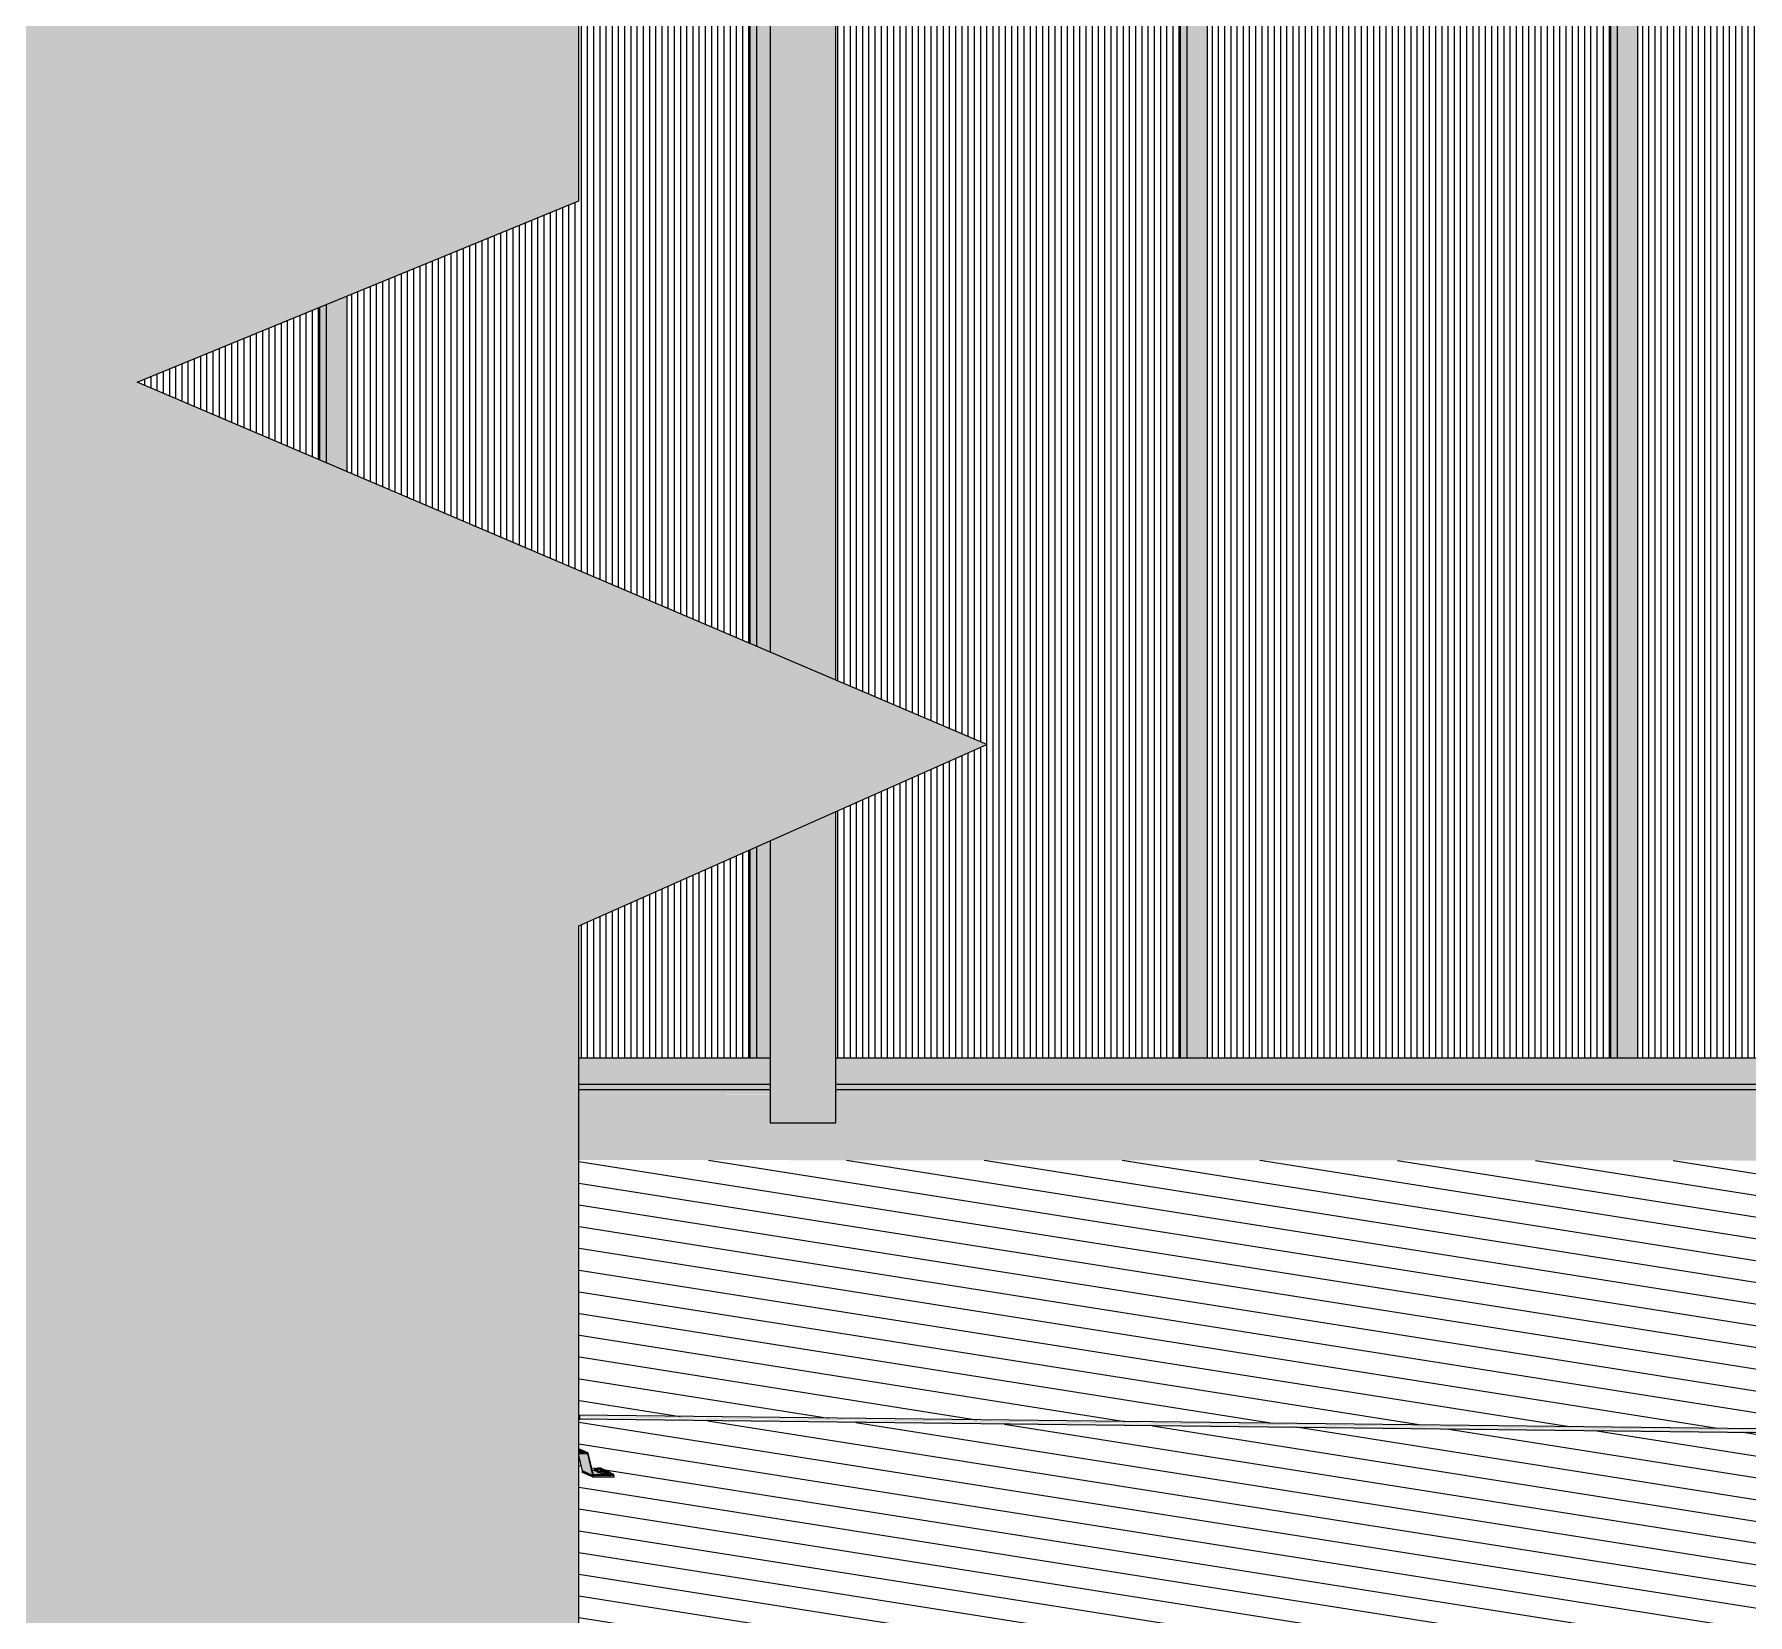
# Model space of a CAD drawing. Header units: millimetres. Extents: x -2361666 to -2009843, y -375 to 29863.
# Drawn here: x -2351572 to -2347657, y 10458 to 14069 of the extents above; entities that cross this region are included whole.
import ezdxf

# ---------------------------------------------------------------- set-up
doc = ezdxf.new("R2010")
doc.units = ezdxf.units.MM
for name, color, linetype, lineweight in [('A-DETL', 90, 'Continuous', 50), ('A-DETL-GENF', 92, 'Continuous', 5), ('A-GENM', 13, 'Continuous', 5), ('A-GLAZ-CURT', 52, 'Continuous', 5), ('A-GLAZ-CWMG', 51, 'Continuous', 5), ('A-ROOF-PATT', 132, 'Continuous', 5), ('P-SANR-FIXT', 6, 'Continuous', 5), ('Q-SPCQ', 91, 'Continuous', 5), ('S-BEAM', 12, 'Continuous', 5)]:
    doc.layers.add(name, color=color, linetype=linetype, lineweight=lineweight)

# ---------------------------------------------------------------- blocks, each defined once
blk = doc.blocks.new('Downpipe - L Spreader - Default-V10-SOUTH EAST - PART B')
at = {"layer": 'P-SANR-FIXT'}
h = blk.add_hatch(color=256, dxfattribs=at)
h.paths.add_polyline_path([(-2349890.1, 11582.4), (-2349886.3, 11582.4), (-2349886.3, 12228.4), (-2349890.1, 12226.7), (-2349890.1, 11646.4)])
h.paths.add_polyline_path([(-2349886.3, 12656), (-2349886.3, 14838.6), (-2349890.1, 14854.9), (-2349888.8, 12657.1)])
h = blk.add_hatch(color=256, dxfattribs=at)
h.paths.add_polyline_path([(-2349848.4, 11582.4), (-2349740.4, 11582.4), (-2349741.7, 12292.6), (-2349886.3, 12228.4), (-2349886.3, 11582.4), (-2349864.7, 11582.4)])
h.paths.add_polyline_path([(-2349740.4, 12593.8), (-2349741.7, 14793.5), (-2349773.6, 14777.8), (-2349791.1, 14775.7), (-2349810.4, 14777.8), (-2349829.9, 14784.1), (-2349848.4, 14794.1), (-2349866.9, 14809.7), (-2349877.6, 14822.3), (-2349886.3, 14838.6), (-2349886.3, 12656), (-2349740.8, 12593.9)])
for p, q in [((-2349890.2, 14858.8), (-2349890.2, 12657.7)), ((-2349740.2, 12593.7), (-2349740.2, 14794.3)), ((-2349740.2, 11582.4), (-2349740.2, 12293.3)), ((-2349890.2, 12226.6), (-2349890.2, 11582.4)), ((-2349890.2, 11582.4), (-2349886.3, 11582.4)), ((-2349886.3, 11582.4), (-2349740.2, 11582.4))]:
    blk.add_line(p, q, dxfattribs=at)
blk = doc.blocks.new('MulticellPanel_Polycarbonate_Danpal_1040w - Opal-2881228-SOUTH EAST - PART B')
at = {"layer": 'A-GENM'}
h = blk.add_hatch(dxfattribs=at)
h.set_pattern_fill('FP_14', color=256, style=0, pattern_type=2)
h.set_pattern_definition([(90, (-2347457.014, 13427.169), (-14.182, 9e-16), [])])
h.paths.add_polyline_path([(-2347908.3, 11730.5), (-2346986.9, 11730.5), (-2346986.9, 15170.5), (-2347908.3, 15170.5), (-2347908.3, 11881.1)])
blk.add_line((-2347908.3, 15170.5), (-2346986.9, 15170.5), dxfattribs=at)
blk = doc.blocks.new('MulticellPanel_Polycarbonate_Danpal_1040w - Opal-V53-SOUTH EAST - PART B')
at = {"layer": 'A-GENM'}
h = blk.add_hatch(dxfattribs=at)
h.set_pattern_fill('FP_15', color=256, style=0, pattern_type=2)
h.set_pattern_definition([(90, (-2348440.322, 13427.169), (-14.182, 9e-16), [])])
h.paths.add_polyline_path([(-2348109, 11730.5), (-2347970.2, 11730.5), (-2347970.2, 15170.5), (-2348891.6, 15170.5), (-2348891.6, 11730.5), (-2348577.7, 11730.5)])
blk.add_line((-2348891.6, 15170.5), (-2347971.6, 15170.5), dxfattribs=at)
blk = doc.blocks.new('MulticellPanel_Polycarbonate_Danpal_1040w - Opal-V54-SOUTH EAST - PART B')
at = {"layer": 'A-GENM'}
h = blk.add_hatch(dxfattribs=at)
h.set_pattern_fill('FP_16', color=256, style=0, pattern_type=2)
h.set_pattern_definition([(90, (-2349423.63, 13427.169), (-14.182, 9e-16), [])])
h.paths.add_polyline_path([(-2349740.4, 11730.5), (-2348953.5, 11730.5), (-2348953.5, 15170.5), (-2349114.3, 15170.5), (-2349115.5, 15151), (-2349121.8, 15137.9), (-2349132.7, 15127.9), (-2349740.4, 14791.7), (-2349740.4, 12593.8), (-2349395.1, 12446.5), (-2349740.4, 12293.2), (-2349740.4, 12075.2)])
h.paths.add_polyline_path([(-2349874.9, 14890.1), (-2349864.7, 14896.9), (-2349366.4, 15170.5), (-2349874.9, 15170.5), (-2349874.9, 14891.3)])
for p, q in [((-2349874.9, 15170.5), (-2349366.4, 15170.5)), ((-2349114.3, 15170.5), (-2348955, 15170.5))]:
    blk.add_line(p, q, dxfattribs=at)
blk = doc.blocks.new('MulticellPanel_Polycarbonate_Danpal_1040w - Opal-V55-SOUTH EAST - PART B')
at = {"layer": 'A-GENM'}
h = blk.add_hatch(dxfattribs=at)
h.set_pattern_fill('FP_17', color=256, style=0, pattern_type=2)
h.set_pattern_definition([(90, (-2350406.938, 13427.169), (-14.182, 9e-16), [])])
h.paths.add_polyline_path([(-2349936.8, 11730.5), (-2349936.8, 12206), (-2350327.7, 12032.4), (-2350327.7, 11730.5), (-2349984.1, 11730.5)])
h.paths.add_polyline_path([(-2349936.8, 12677.6), (-2349936.8, 15170.5), (-2350327.7, 15170.5), (-2350327.7, 13688.9), (-2350858.2, 13471.2), (-2350858.2, 13070.5), (-2349984.1, 12697.7)])
blk.add_line((-2350327.7, 15170.5), (-2349938.3, 15170.5), dxfattribs=at)
blk = doc.blocks.new('MulticellPanel_Polycarbonate_Danpal_1040w - Blue-V56-SOUTH EAST - PART B')
at = {"layer": 'A-GENM'}
h = blk.add_hatch(dxfattribs=at)
h.set_pattern_fill('FP_18', color=256, style=0, pattern_type=2)
h.set_pattern_definition([(90, (-2351390.245, 13427.169), (-14.182, 9e-16), [])])
h.paths.add_polyline_path([(-2350920.2, 13096.9), (-2350921.7, 13445.2), (-2351337, 13274.7), (-2350921.7, 13097.6)])
blk = doc.blocks.new('Rectangular Mullion - Frame_Framed Facade_Danpal_DPANMF BT1-2878823-SOUTH EAST - PART B')
at = {"layer": 'A-GLAZ-CWMG'}
blk.add_hatch(color=256, dxfattribs=at).paths.add_polyline_path([(-2342040.4, 11670.5), (-2342030.3, 11670.5), (-2342030.3, 11730.5), (-2343013.6, 11730.5), (-2343013.6, 11670.5), (-2342057.2, 11670.5)])
for p, q in [((-2343013.6, 11730.5), (-2342030.3, 11730.5)), ((-2343013.6, 11670.5), (-2342030.3, 11670.5))]:
    blk.add_line(p, q, dxfattribs=at)
blk = doc.blocks.new('Rectangular Mullion - Frame_Framed Facade_Danpal_DPANMF BT1-V59-SOUTH EAST - PART B')
at = {"layer": 'A-GLAZ-CWMG'}
h = blk.add_hatch(color=256, dxfattribs=at)
h.paths.add_polyline_path([(-2349896.7, 11670.5), (-2349890.1, 11670.5), (-2349890.1, 11730.5), (-2349896.7, 11730.5), (-2349896.7, 11683.8)])
h.paths.add_polyline_path([(-2349046.5, 11670.5), (-2348913.4, 11670.5), (-2348913.4, 11730.5), (-2349740.4, 11730.5), (-2349740.4, 11670.5), (-2349515.3, 11670.5)])
for p, q in [((-2349896.7, 11730.5), (-2349889.9, 11730.5)), ((-2349740.4, 11730.5), (-2348913.4, 11730.5)), ((-2349896.7, 11670.5), (-2349890, 11670.5)), ((-2349740.4, 11670.5), (-2348913.4, 11670.5))]:
    blk.add_line(p, q, dxfattribs=at)
blk = doc.blocks.new('Rectangular Mullion - Frame_Framed Facade_Danpal_DPANMF BT1-V60-SOUTH EAST - PART B')
at = {"layer": 'A-GLAZ-CWMG'}
blk.add_hatch(color=256, dxfattribs=at).paths.add_polyline_path([(-2349923.7, 11670.5), (-2349896.7, 11670.5), (-2349896.7, 11730.5), (-2350327.7, 11730.5), (-2350327.7, 11670.5), (-2349984.1, 11670.5)])
for p, q in [((-2350327.7, 11730.5), (-2349896.7, 11730.5)), ((-2350327.7, 11670.5), (-2349896.7, 11670.5))]:
    blk.add_line(p, q, dxfattribs=at)
blk = doc.blocks.new('Rectangular Mullion - Mullion_FramedFacade_Danpal_DPAEC50-2881307-SOUTH EAST - PART B')
at = {"layer": 'A-GLAZ-CWMG'}
for points in [[(-2342057.2, 11730.5), (-2342054.4, 11730.5), (-2342054.4, 15170.5), (-2342070.3, 15170.5), (-2342070.3, 11730.5)], [(-2342040.4, 11730.5), (-2342008.4, 11730.5), (-2342008.4, 15170.5), (-2342054.4, 15170.5), (-2342054.4, 11730.5)], [(-2342070.4, 11730.5), (-2342070.3, 11730.5), (-2342070.4, 11881.1)]]:
    blk.add_hatch(color=256, dxfattribs=at).paths.add_polyline_path(points)
for p, q in [((-2342070.4, 15170.5), (-2342070.4, 11730.5)), ((-2342070.3, 15170.5), (-2342070.3, 11730.5)), ((-2342054.4, 11730.5), (-2342054.4, 15170.5)), ((-2342008.4, 15170.5), (-2342008.4, 11730.5))]:
    blk.add_line(p, q, dxfattribs=at)
blk = doc.blocks.new('Rectangular Mullion - Mullion_FramedFacade_Danpal_DPAEC50-V62-SOUTH EAST - PART B')
at = {"layer": 'A-GLAZ-CWMG'}
h = blk.add_hatch(color=256, dxfattribs=at)
h.paths.add_polyline_path([(-2349923.7, 11730.5), (-2349920.8, 11730.5), (-2349920.8, 12213.1), (-2349936.8, 12206), (-2349936.8, 11730.5)])
h.paths.add_polyline_path([(-2349920.8, 12670.7), (-2349920.8, 15170.5), (-2349936.8, 15170.5), (-2349936.8, 12677.5), (-2349923.7, 12671.9)])
h = blk.add_hatch(color=256, dxfattribs=at)
h.paths.add_polyline_path([(-2349890.1, 11730.5), (-2349890.1, 12226.7), (-2349920.8, 12213.1), (-2349920.8, 11730.5), (-2349896.7, 11730.5)])
h.paths.add_polyline_path([(-2349890.1, 12657.6), (-2349888.8, 14870.1), (-2349882.5, 14883.1), (-2349874.9, 14891.3), (-2349874.9, 15170.5), (-2349920.8, 15170.5), (-2349920.8, 12670.7), (-2349906.9, 12664.8)])
blk.add_hatch(color=256, dxfattribs=at).paths.add_polyline_path([(-2349936.8, 11730.5), (-2349936.8, 11730.5), (-2349936.8, 11881.1)])
for p, q in [((-2349936.8, 15170.5), (-2349936.8, 12677.6)), ((-2349936.8, 15170.5), (-2349936.8, 12677.5)), ((-2349920.8, 12670.7), (-2349920.8, 15170.5)), ((-2349874.9, 15170.5), (-2349874.9, 14890.1)), ((-2349936.8, 12206), (-2349936.8, 11730.5)), ((-2349936.8, 12205.9), (-2349936.8, 11730.5)), ((-2349920.8, 11730.5), (-2349920.8, 12213.1))]:
    blk.add_line(p, q, dxfattribs=at)
blk = doc.blocks.new('Rectangular Mullion - Mullion_FramedFacade_Danpal_DPAEC50-V63-SOUTH EAST - PART B')
at = {"layer": 'A-GLAZ-CWMG'}
for points in [[(-2350858.2, 13070.5), (-2350858.2, 13471.2), (-2350904.1, 13452.4), (-2350904.1, 13090.1), (-2350890.2, 13084.2)], [(-2350904.1, 13090.1), (-2350904.1, 13452.4), (-2350920.1, 13445.8), (-2350920.1, 13096.9), (-2350907, 13091.3)]]:
    blk.add_hatch(color=256, dxfattribs=at).paths.add_polyline_path(points)
for p, q in [((-2350858.2, 13471.2), (-2350858.2, 13070.5)), ((-2350920.2, 13445.8), (-2350920.2, 13096.9)), ((-2350920.1, 13445.8), (-2350920.1, 13096.9)), ((-2350904.1, 13090.1), (-2350904.1, 13452.4))]:
    blk.add_line(p, q, dxfattribs=at)
blk = doc.blocks.new('Static Line_Sayfa_Metal Deck_Pan Mount - Up to 15 _ pitch - Max 2 Users-1848369-SOUTH EAST - PART B')
at = {"layer": 'Q-SPCQ'}
for points in [[(-2350327.7, 10906.8), (-2350325.3, 10909.1), (-2350325.3, 10912.3), (-2350327.7, 10910.3), (-2350327.7, 10906.9)], [(-2350307.6, 10828.3), (-2350327.7, 10837.3), (-2350327.7, 10828.5)], [(-2350296.6, 10777), (-2350309.9, 10826.3), (-2350327.7, 10826.3), (-2350327.7, 10822), (-2350317.8, 10786.4), (-2350307.6, 10781.8)], [(-2350296.5, 10773.2), (-2350298.1, 10777), (-2350319.3, 10786.4), (-2350319.3, 10783.4), (-2350296.6, 10773.3)], [(-2350247.9, 10778.1), (-2350272.7, 10787.4), (-2350272.3, 10784.7), (-2350262.3, 10782.3), (-2350262.3, 10779.4), (-2350275.7, 10782), (-2350277.5, 10787.4), (-2350288, 10787.7), (-2350296.8, 10786.1), (-2350294.1, 10778.2), (-2350252.4, 10778.1)], [(-2350246.8, 10772.6), (-2350246.8, 10775.6), (-2350296.4, 10775.6), (-2350296.4, 10773.2)], [(-2350290, 10788.5), (-2350285.9, 10790.5), (-2350290.8, 10791.2)], [(-2350284.8, 10786.1), (-2350282.2, 10788.4), (-2350285.3, 10787.7), (-2350284.9, 10786.4)], [(-2350274.3, 10784.8), (-2350272.3, 10788), (-2350276.2, 10785.9), (-2350275.6, 10784.8)], [(-2350271.1, 10781.9), (-2350271.2, 10782.5), (-2350271.2, 10781.9)], [(-2350262.2, 10779.4), (-2350262.3, 10782.3), (-2350271, 10781.6), (-2350270.5, 10779.7), (-2350262.3, 10779.4)]]:
    blk.add_hatch(color=256, dxfattribs=at).paths.add_polyline_path(points)
h = blk.add_hatch(color=256, dxfattribs=at)
h.paths.add_polyline_path([(-2316066.9, 10506.4), (-2316066.8, 10510.2), (-2316069.1, 10508.3), (-2316069.1, 10507), (-2316073.4, 10509.5), (-2316073.4, 10510.3), (-2321666.2, 10573.5), (-2321667.6, 10572.7), (-2321670.3, 10574.5), (-2321672.7, 10572.2), (-2321672.6, 10571.8), (-2316067.5, 10506.4)])
h.paths.add_polyline_path([(-2321798.7, 10573.2), (-2321798.6, 10577), (-2321800.9, 10575), (-2321800.9, 10573.9), (-2321805.2, 10576.1), (-2321805.3, 10577.1), (-2327398, 10640.2), (-2327399.9, 10639.5), (-2327402.2, 10641.3), (-2327404.5, 10639), (-2327404.5, 10638.6), (-2321799.3, 10573.2)])
h.paths.add_polyline_path([(-2327530.6, 10640.1), (-2327530.4, 10643.9), (-2327532.7, 10641.8), (-2327532.7, 10640.7), (-2327537.1, 10642.9), (-2327537.1, 10643.9), (-2333129.9, 10707), (-2333132.1, 10706.3), (-2333134, 10708.2), (-2333136.3, 10705.8), (-2333136.3, 10705.4), (-2327531.1, 10640.1)])
h.paths.add_polyline_path([(-2333262.4, 10706.9), (-2333262.3, 10710.7), (-2333264.6, 10708.5), (-2333266.6, 10707.8), (-2333268.9, 10709.8), (-2333268.9, 10710.8), (-2338861.7, 10773.7), (-2338862.7, 10773.2), (-2338865.8, 10775), (-2338868.2, 10772.6), (-2338868.1, 10772.3), (-2333263, 10706.9)])
h.paths.add_polyline_path([(-2338994.2, 10773.7), (-2338994.1, 10777.5), (-2338996.4, 10775.3), (-2338998, 10774.6), (-2339000.7, 10777.2), (-2339000.8, 10777.6), (-2344593.5, 10840.9), (-2344594.6, 10840.1), (-2344597.7, 10841.9), (-2344600, 10839.4), (-2344600, 10839.1), (-2338994.8, 10773.8)])
h.paths.add_polyline_path([(-2344726.1, 10840.6), (-2344725.9, 10844.4), (-2344728.2, 10842.4), (-2344729.4, 10841.4), (-2344732.6, 10844), (-2344732.6, 10844.5), (-2350325.4, 10907.7), (-2350326.4, 10906.9), (-2350327.7, 10905.9), (-2344726.6, 10840.6)])
h = blk.add_hatch(color=256, dxfattribs=at)
h.paths.add_polyline_path([(-2316066.7, 10510.2), (-2316067.2, 10514.4), (-2321672.5, 10577.6), (-2321670.3, 10578.6), (-2321666.1, 10576.5), (-2321666.1, 10575.5), (-2316073.4, 10512.3), (-2316073.3, 10512.9), (-2316069, 10511.3), (-2316066.8, 10510.2)])
h.paths.add_polyline_path([(-2321798.6, 10577), (-2321799.1, 10581.2), (-2327404.4, 10644.4), (-2327402.1, 10645.4), (-2327398, 10643.4), (-2327398, 10642.3), (-2321805.2, 10579.2), (-2321805.2, 10579.7), (-2321800.8, 10578.1), (-2321798.6, 10577)])
h.paths.add_polyline_path([(-2327530.4, 10643.9), (-2327530.9, 10648.1), (-2333136.2, 10711.3), (-2333133.9, 10712.3), (-2333129.8, 10709.4), (-2333129.8, 10709.2), (-2327537, 10646.1), (-2327537, 10646.5), (-2327532.7, 10644.9), (-2327530.4, 10643.9)])
h.paths.add_polyline_path([(-2333262.2, 10710.7), (-2333262.8, 10714.9), (-2338868, 10778.1), (-2338865.8, 10779.1), (-2338861.7, 10776.4), (-2338861.6, 10776), (-2333268.9, 10713), (-2333268.8, 10713.4), (-2333264.5, 10711.8), (-2333262.3, 10710.7)])
h.paths.add_polyline_path([(-2338994.1, 10777.5), (-2338994.6, 10781.7), (-2344599.9, 10844.9), (-2344597.6, 10845.9), (-2344593.5, 10843.3), (-2344593.1, 10842.8), (-2339000.7, 10779.6), (-2339000.7, 10780.2), (-2338996.3, 10778.6), (-2338994.1, 10777.5)])
h.paths.add_polyline_path([(-2344725.9, 10844.4), (-2344726.4, 10848.6), (-2350325.3, 10911.7), (-2350325.3, 10909.7), (-2344732.5, 10846.5), (-2344732.5, 10847), (-2344728.2, 10845.4), (-2344725.9, 10844.4)])
h = blk.add_hatch(color=256, dxfattribs=at)
h.paths.add_polyline_path([(-2350256.7, 10775.7), (-2350256.7, 10777.7), (-2350295, 10776.2)])
h.paths.add_polyline_path([(-2350296.6, 10777), (-2350295, 10778.9), (-2350296.9, 10778.1)])
h.paths.add_polyline_path([(-2350309.1, 10826.3), (-2350308.8, 10828.3), (-2350309.9, 10826.3)])
h = blk.add_hatch(color=256, dxfattribs=at)
h.paths.add_polyline_path([(-2350294.1, 10778.2), (-2350317.7, 10786.4), (-2350316.9, 10785.4), (-2350295, 10777), (-2350294.1, 10778.1)])
h.paths.add_polyline_path([(-2350246.8, 10775.6), (-2350256.7, 10778.1), (-2350256.7, 10777.7), (-2350256.7, 10775.7), (-2350247.9, 10775.6)])
for p, q in [((-2316003.3, 10513.7), (-2350327.7, 10913.9)), ((-2350327.7, 10905.9), (-2316003.4, 10505.7)), ((-2350307.2, 10828.2), (-2350327.7, 10837.4)), ((-2350307.6, 10828.3), (-2350327.7, 10828.5)), ((-2350327.7, 10826.5), (-2350309.1, 10826.3)), ((-2350319.4, 10787.2), (-2350327.7, 10822)), ((-2350308.2, 10825.5), (-2350296.6, 10777)), ((-2350295, 10778.9), (-2350306.6, 10827.5)), ((-2350319.3, 10783.4), (-2350319.3, 10786.4)), ((-2350319.3, 10786.4), (-2350296.4, 10776.2)), ((-2350296.5, 10773.2), (-2350319.3, 10783.4)), ((-2350318.9, 10786.5), (-2350296.1, 10776.3)), ((-2350297.6, 10788.2), (-2350285.3, 10788)), ((-2350296.4, 10776.2), (-2350296.5, 10773.2)), ((-2350296.5, 10773.2), (-2350246.8, 10772.6)), ((-2350246.8, 10775.6), (-2350296.4, 10776.2)), ((-2350295.7, 10776.2), (-2350256.7, 10775.7)), ((-2350256.7, 10777.7), (-2350294.1, 10778.2)), ((-2350291.8, 10788.7), (-2350291.8, 10787.4)), ((-2350286.6, 10786.4), (-2350286.6, 10785.1)), ((-2350278.1, 10784), (-2350283.5, 10783.3)), ((-2350278.1, 10788.5), (-2350278.2, 10784)), ((-2350278.2, 10783.1), (-2350277.5, 10782.8)), ((-2350273.6, 10788.6), (-2350278.1, 10788.5)), ((-2350278.1, 10788.5), (-2350277.5, 10788.2)), ((-2350277.5, 10788.2), (-2350272.3, 10788)), ((-2350277.5, 10788.2), (-2350277.5, 10783.7)), ((-2350277.5, 10782.3), (-2350277.5, 10781)), ((-2350268.5, 10788.4), (-2350273.6, 10788.6)), ((-2350272.4, 10784.7), (-2350272.3, 10788)), ((-2350272.3, 10788), (-2350267.8, 10788.1)), ((-2350272.2, 10780), (-2350272.3, 10778.7)), ((-2350268.5, 10788.4), (-2350268.6, 10784.3)), ((-2350268.6, 10784.8), (-2350268.6, 10786.1)), ((-2350267.8, 10788.1), (-2350268.5, 10788.4)), ((-2350247.9, 10778.1), (-2350268.4, 10787.3)), ((-2350267.8, 10788.1), (-2350267.9, 10784.5)), ((-2350262.6, 10782.9), (-2350267.5, 10783.7)), ((-2350259.5, 10780.7), (-2350259.5, 10782)), ((-2350254.3, 10778.4), (-2350254.2, 10779.7)), ((-2350247.9, 10776.1), (-2350251.2, 10777.6)), ((-2350246.8, 10775.6), (-2350251.2, 10777.6)), ((-2350247.8, 10776.1), (-2350247.8, 10778.1)), ((-2350246.8, 10772.6), (-2350246.8, 10775.6))]:
    blk.add_line(p, q, dxfattribs=at)
at = {"layer": 'Q-SPCQ', "flags": 128}
for points in [[(-2350291.8, 10788.7), (-2350290.9, 10791.3), (-2350289.8, 10792.1), (-2350289.2, 10792.4), (-2350288.8, 10792.6), (-2350288.6, 10792.6), (-2350288.4, 10792.7), (-2350288.2, 10792.7), (-2350288.1, 10792.7), (-2350287.9, 10792.7), (-2350287.8, 10792.8), (-2350287.7, 10792.8), (-2350287.5, 10792.8), (-2350287.4, 10792.8), (-2350287.3, 10792.8), (-2350287.1, 10792.8), (-2350287, 10792.8), (-2350286.9, 10792.8), (-2350286.7, 10792.8), (-2350286.6, 10792.8), (-2350286.4, 10792.8), (-2350286.2, 10792.8), (-2350286.1, 10792.8), (-2350285.9, 10792.8), (-2350285.7, 10792.8), (-2350285.6, 10792.9), (-2350285.4, 10792.9), (-2350285.2, 10792.9), (-2350285, 10792.9), (-2350284.8, 10792.9), (-2350284.6, 10792.9), (-2350284.4, 10792.9), (-2350284.2, 10792.9), (-2350284, 10792.9), (-2350283.8, 10792.9), (-2350283.6, 10792.9), (-2350283.4, 10792.9), (-2350283.3, 10792.9)], [(-2350286.6, 10786.4), (-2350285.6, 10788.9), (-2350284.6, 10789.8), (-2350284, 10790.1), (-2350283.6, 10790.2), (-2350283.4, 10790.3), (-2350283.2, 10790.3), (-2350283, 10790.4), (-2350282.8, 10790.4), (-2350282.7, 10790.4), (-2350282.6, 10790.4), (-2350282.5, 10790.4), (-2350282.3, 10790.4), (-2350282.2, 10790.5), (-2350282.1, 10790.5), (-2350281.9, 10790.5), (-2350281.8, 10790.5), (-2350281.6, 10790.5), (-2350281.5, 10790.5), (-2350281.3, 10790.5), (-2350281.2, 10790.5), (-2350281, 10790.5), (-2350280.9, 10790.5), (-2350280.7, 10790.5), (-2350280.5, 10790.5), (-2350280.3, 10790.5), (-2350280.2, 10790.5), (-2350280, 10790.5), (-2350279.8, 10790.5), (-2350279.6, 10790.5), (-2350279.4, 10790.5), (-2350279.2, 10790.5), (-2350279, 10790.5), (-2350278.8, 10790.5), (-2350278.6, 10790.5), (-2350278.4, 10790.5), (-2350278.2, 10790.5), (-2350278.1, 10790.5)], [(-2350273.8, 10788.4), (-2350274.7, 10791), (-2350275.7, 10791.9), (-2350276.3, 10792.2), (-2350276.6, 10792.4), (-2350276.9, 10792.4), (-2350277.1, 10792.5), (-2350277.3, 10792.5), (-2350277.4, 10792.5), (-2350277.5, 10792.6), (-2350277.7, 10792.6), (-2350277.8, 10792.6), (-2350277.9, 10792.6), (-2350278.1, 10792.6), (-2350278.2, 10792.6), (-2350278.3, 10792.6), (-2350278.5, 10792.7), (-2350278.6, 10792.7), (-2350278.8, 10792.7), (-2350278.9, 10792.7), (-2350279.1, 10792.7), (-2350279.2, 10792.7), (-2350279.4, 10792.7), (-2350279.6, 10792.7), (-2350279.7, 10792.7), (-2350279.9, 10792.8), (-2350280.1, 10792.8), (-2350280.3, 10792.8), (-2350280.5, 10792.8), (-2350280.7, 10792.8), (-2350280.9, 10792.8), (-2350281, 10792.8), (-2350281.2, 10792.8), (-2350281.4, 10792.8), (-2350281.7, 10792.8), (-2350281.9, 10792.8), (-2350282.1, 10792.8), (-2350282.3, 10792.8), (-2350282.5, 10792.8), (-2350282.7, 10792.8), (-2350282.9, 10792.8), (-2350283.1, 10792.8), (-2350283.3, 10792.9), (-2350283.3, 10792.9)], [(-2350268.6, 10786.1), (-2350269.4, 10788.6), (-2350270.5, 10789.6), (-2350271.1, 10789.9), (-2350271.4, 10790), (-2350271.7, 10790.1), (-2350271.9, 10790.1), (-2350272, 10790.2), (-2350272.2, 10790.2), (-2350272.3, 10790.2), (-2350272.5, 10790.2), (-2350272.6, 10790.3), (-2350272.7, 10790.3), (-2350272.8, 10790.3), (-2350273, 10790.3), (-2350273.1, 10790.3), (-2350273.2, 10790.3), (-2350273.4, 10790.3), (-2350273.5, 10790.3), (-2350273.7, 10790.4), (-2350273.8, 10790.4), (-2350274, 10790.4), (-2350274.2, 10790.4), (-2350274.3, 10790.4), (-2350274.5, 10790.4), (-2350274.7, 10790.4), (-2350274.9, 10790.4), (-2350275.1, 10790.4), (-2350275.2, 10790.4), (-2350275.4, 10790.5), (-2350275.6, 10790.5), (-2350275.8, 10790.5), (-2350276, 10790.5), (-2350276.2, 10790.5), (-2350276.4, 10790.5), (-2350276.6, 10790.5), (-2350276.8, 10790.5), (-2350277, 10790.5), (-2350277.3, 10790.5), (-2350277.5, 10790.5), (-2350277.7, 10790.5), (-2350277.9, 10790.5), (-2350278.1, 10790.5), (-2350278.1, 10790.5)], [(-2350277.5, 10782.3), (-2350276.5, 10784.8), (-2350275.5, 10785.7), (-2350274.9, 10786), (-2350274.5, 10786.1), (-2350274.2, 10786.2), (-2350274, 10786.3), (-2350273.9, 10786.3), (-2350273.7, 10786.3), (-2350273.6, 10786.3), (-2350273.5, 10786.3), (-2350273.3, 10786.3), (-2350273.2, 10786.4), (-2350273.1, 10786.4), (-2350272.9, 10786.4), (-2350272.8, 10786.4), (-2350272.7, 10786.4), (-2350272.5, 10786.4), (-2350272.4, 10786.4), (-2350272.2, 10786.4), (-2350272.1, 10786.4), (-2350271.9, 10786.4), (-2350271.7, 10786.4), (-2350271.6, 10786.4), (-2350271.4, 10786.4), (-2350271.2, 10786.4), (-2350271, 10786.4), (-2350270.8, 10786.4), (-2350270.7, 10786.4), (-2350270.5, 10786.4), (-2350270.3, 10786.4), (-2350270.1, 10786.4), (-2350269.9, 10786.4), (-2350269.7, 10786.4), (-2350269.5, 10786.4), (-2350269.3, 10786.4), (-2350269.1, 10786.4), (-2350269, 10786.4)], [(-2350272.2, 10780), (-2350271.3, 10782.5), (-2350270.3, 10783.4), (-2350269.6, 10783.7), (-2350269.3, 10783.8), (-2350269, 10783.9), (-2350268.8, 10783.9), (-2350268.6, 10784), (-2350268.5, 10784), (-2350268.4, 10784), (-2350268.2, 10784), (-2350268.1, 10784), (-2350268, 10784), (-2350267.8, 10784), (-2350267.7, 10784), (-2350267.6, 10784.1), (-2350267.4, 10784.1), (-2350267.3, 10784.1), (-2350267.1, 10784.1), (-2350267, 10784.1), (-2350266.8, 10784.1), (-2350266.7, 10784.1), (-2350266.5, 10784.1), (-2350266.3, 10784.1), (-2350266.2, 10784.1), (-2350266, 10784.1), (-2350265.8, 10784.1), (-2350265.6, 10784.1), (-2350265.4, 10784.1), (-2350265.2, 10784.1), (-2350265, 10784.1), (-2350264.9, 10784.1), (-2350264.7, 10784.1), (-2350264.5, 10784.1), (-2350264.3, 10784.1), (-2350264, 10784.1), (-2350263.8, 10784.1), (-2350263.8, 10784.1)], [(-2350259.5, 10782), (-2350260.3, 10784.6), (-2350261.3, 10785.5), (-2350261.9, 10785.8), (-2350262.3, 10785.9), (-2350262.5, 10786), (-2350262.7, 10786.1), (-2350262.9, 10786.1), (-2350263.1, 10786.1), (-2350263.2, 10786.1), (-2350263.3, 10786.2), (-2350263.5, 10786.2), (-2350263.6, 10786.2), (-2350263.7, 10786.2), (-2350263.8, 10786.2), (-2350264, 10786.2), (-2350264.1, 10786.2), (-2350264.3, 10786.3), (-2350264.4, 10786.3), (-2350264.6, 10786.3), (-2350264.7, 10786.3), (-2350264.9, 10786.3), (-2350265, 10786.3), (-2350265.2, 10786.3), (-2350265.4, 10786.3), (-2350265.6, 10786.3), (-2350265.7, 10786.3), (-2350265.9, 10786.4), (-2350266.1, 10786.4), (-2350266.3, 10786.4), (-2350266.5, 10786.4), (-2350266.7, 10786.4), (-2350266.9, 10786.4), (-2350267.1, 10786.4), (-2350267.3, 10786.4), (-2350267.5, 10786.4), (-2350267.7, 10786.4), (-2350267.9, 10786.4), (-2350268.1, 10786.4), (-2350268.3, 10786.4), (-2350268.5, 10786.4), (-2350268.7, 10786.4), (-2350269, 10786.4), (-2350269, 10786.4)], [(-2350254.2, 10779.7), (-2350255.1, 10782.2), (-2350256.1, 10783.1), (-2350256.7, 10783.5), (-2350257.1, 10783.6), (-2350257.3, 10783.7), (-2350257.5, 10783.7), (-2350257.7, 10783.8), (-2350257.8, 10783.8), (-2350258, 10783.8), (-2350258.1, 10783.8), (-2350258.2, 10783.8), (-2350258.4, 10783.9), (-2350258.5, 10783.9), (-2350258.6, 10783.9), (-2350258.8, 10783.9), (-2350258.9, 10783.9), (-2350259, 10783.9), (-2350259.2, 10783.9), (-2350259.3, 10783.9), (-2350259.5, 10784), (-2350259.7, 10784), (-2350259.8, 10784), (-2350260, 10784), (-2350260.2, 10784), (-2350260.3, 10784), (-2350260.5, 10784), (-2350260.7, 10784), (-2350260.9, 10784), (-2350261.1, 10784), (-2350261.3, 10784), (-2350261.5, 10784), (-2350261.7, 10784.1), (-2350261.9, 10784.1), (-2350262.1, 10784.1), (-2350262.3, 10784.1), (-2350262.5, 10784.1), (-2350262.7, 10784.1), (-2350262.9, 10784.1), (-2350263.1, 10784.1), (-2350263.3, 10784.1), (-2350263.5, 10784.1), (-2350263.7, 10784.1), (-2350263.8, 10784.1)]]:
    blk.add_lwpolyline(points, dxfattribs=at)
at = {"layer": 'Q-SPCQ'}
for centre, major_axis, ratio, start_param, end_param in [((-2350325.8, 10909.9), (0.06, 5.22), 0.114883, 3.091868, 6.233461), ((-2350309.1, 10825.3), (0.408, 0.913), 0.992151, 5.370463, 6.6891), ((-2350307.6, 10827.3), (0.408, 0.913), 0.992151, 5.370463, 6.6891), ((-2350318.5, 10787.4), (0.408, 0.913), 0.992151, 2.448643, 3.547507), ((-2350295.6, 10777.2), (0.408, 0.913), 0.992151, 2.22887, 3.547507), ((-2350294.1, 10779.2), (0.408, 0.913), 0.992151, 2.22887, 3.547507), ((-2350282.8, 10787.3), (-9, 0.16), 0.049375, 5.030326, 7.558159), ((-2350277.6, 10784.9), (-9, 0.16), 0.049375, 4.827667, 7.96926), ((-2350273, 10782.9), (-11, 0.2), 0.049375, 5.221049, 7.551722), ((-2350282.8, 10787.3), (-9, 0.16), 0.049375, 1.852953, 2.422537), ((-2350277.6, 10784.9), (-9, 0.16), 0.049375, 4.471662, 4.827667), ((-2350268.5, 10780.9), (-9, 0.16), 0.049375, 5.030326, 7.558159), ((-2350277.6, 10784.9), (-9, 0.16), 0.049375, 3.141593, 4.245337), ((-2350263.3, 10778.5), (-9, 0.16), 0.049375, 4.827667, 7.96926), ((-2350278.4, 10787.4), (-10, 0.17), 0.049375, 3.256871, 4.042269), ((-2350273, 10782.9), (-11, 0.2), 0.049375, 2.200486, 4.118996), ((-2350263.3, 10778.5), (-9, 0.16), 0.049375, 1.686075, 4.827667), ((-2350268.5, 10780.9), (-9, 0.16), 0.049375, 2.733272, 3.78047), ((-2350257.8, 10778.2), (-10, 0.17), 0.049375, 1.686075, 3.256871), ((-2350257.8, 10776.3), (-10, 0.17), 0.049375, 1.686075, 1.947874), ((-2350257.8, 10776.3), (-10, 0.17), 0.049375, 2.471473, 3.256871)]:
    blk.add_ellipse(centre, major_axis=major_axis, ratio=ratio, start_param=start_param, end_param=end_param, dxfattribs=at)
for points in [[(-2350278.2, 10784), (-2350277.4, 10784), (-2350276.7, 10784.1), (-2350275.9, 10784.1)], [(-2350277.5, 10783.7), (-2350277.6, 10783.8), (-2350277.9, 10784), (-2350278.1, 10784), (-2350278.2, 10784)]]:
    blk.add_open_spline(points, degree=3, dxfattribs=at)
blk = doc.blocks.new('Structural Framing 61 - Structural Framing 1-2879215-SOUTH EAST - PART B')
at = {"layer": 'S-BEAM'}
h = blk.add_hatch(color=256, dxfattribs=at)
h.paths.add_polyline_path([(-2345742.9, 11657.8), (-2341931.1, 11657.8), (-2341931.1, 11670.5), (-2345742.9, 11670.5)])
h.paths.add_polyline_path([(-2341203.4, 11657.8), (-2341203.4, 11670.5), (-2341781.4, 11670.5), (-2341781.4, 11657.8), (-2341546, 11657.8)])
h.paths.add_polyline_path([(-2349890.1, 11657.8), (-2349890.1, 11670.5), (-2350327.7, 11670.5), (-2350327.7, 11657.8), (-2349896.7, 11657.8)])
h.paths.add_polyline_path([(-2349740.4, 11657.8), (-2345892.6, 11657.8), (-2345892.6, 11670.5), (-2349740.4, 11670.5)])
h = blk.add_hatch(color=256, dxfattribs=at)
h.paths.add_polyline_path([(-2341239, 11646.4), (-2341234.8, 11646.4), (-2341234.8, 11657.8), (-2341781.4, 11656.3), (-2341781.4, 11646.4), (-2341546, 11646.4)])
h.paths.add_polyline_path([(-2349046.5, 11646.4), (-2345892.6, 11646.7), (-2345892.6, 11657.8), (-2349740.4, 11656.3), (-2349740.4, 11646.4), (-2349515.3, 11646.4)])
h.paths.add_polyline_path([(-2344007.1, 11646.4), (-2341931.1, 11646.5), (-2341931.1, 11657.8), (-2345742.9, 11656.3), (-2345742.9, 11646.4), (-2344007.1, 11646.4)])
h.paths.add_polyline_path([(-2350327.7, 11646.4), (-2349890.1, 11646.9), (-2349890.1, 11657.8), (-2350327.7, 11656.3), (-2350327.7, 11646.9)])
blk.add_hatch(color=256, dxfattribs=at).paths.add_polyline_path([(-2341234.8, 11493.7), (-2341234.8, 11646.4), (-2341781.4, 11646.4), (-2341782.7, 11582.4), (-2341931.1, 11582.4), (-2341931.1, 11646.4), (-2345742.9, 11646.4), (-2345744.2, 11582.4), (-2345892.6, 11582.4), (-2345892.6, 11646.4), (-2349740.4, 11646.4), (-2349741.7, 11582.4), (-2349890.1, 11582.4), (-2349890.1, 11646.4), (-2350327.7, 11646.4), (-2350327.7, 11496.9), (-2341546, 11493.8)])
for p, q in [((-2349890, 11657.8), (-2350327.7, 11657.8)), ((-2345892.5, 11657.8), (-2349740.4, 11657.8))]:
    blk.add_line(p, q, dxfattribs=at)

msp = doc.modelspace()

# ---------------------------------------------------------------- hatches: boundary and pattern name
at = {"layer": 'A-DETL-GENF'}
msp.add_hatch(color=7, dxfattribs=at).paths.add_polyline_path([(-2359359.8, 1596.9), (-2350327.7, 1596.9), (-2350327.7, 12032.4), (-2349395.1, 12446.5), (-2351337, 13274.7), (-2350327.7, 13688.9), (-2350327.7, 26434.2), (-2359359.8, 26434.2), (-2359359.8, 2000)])
at = {"layer": 'A-ROOF-PATT'}
h = msp.add_hatch(dxfattribs=at)
h.set_pattern_fill('FP_4', color=256, style=0, pattern_type=2)
h.set_pattern_definition([(171.019, (-4018.334, -226018.123), (-314.1573385, 0.0011507), [])])
h.paths.add_polyline_path([(-2311995.9, 10452.5), (-2311984.9, 10453.4), (-2311995.2, 10452.5)])
h.paths.add_polyline_path([(-2311462.9, 10444.5), (-2311452, 10445.4), (-2311462.1, 10444.5)])
h.paths.add_polyline_path([(-2310334.8, 10432.9), (-2310326.2, 10428.1), (-2310323.6, 10425.7), (-2310320, 10423.1), (-2310323.6, 10420.9), (-2310325, 10418.9), (-2310319.7, 10416.8), (-2310314.6, 10418.9), (-2310312.3, 10424.2), (-2310313.4, 10437.7), (-2310317.7, 10431.8), (-2310319.6, 10431.8), (-2310321.6, 10431.5), (-2310323.8, 10431.5), (-2310325.1, 10429.8), (-2310327.2, 10428.7), (-2310332.2, 10431.4)])
h.paths.add_polyline_path([(-2301940.2, 9569.4), (-2301940.2, 10122.9), (-2305717.9, 10854.5), (-2317094.4, 11172.6), (-2318295.3, 11365.9), (-2318286.9, 11368.6), (-2318960.5, 11375.1), (-2318960.5, 11345.3), (-2318889.7, 11345.3), (-2318889.7, 11332.6), (-2318910.3, 11331.1), (-2318911.7, 11321.2), (-2318911.7, 11113.4), (-2318921.1, 11113.5), (-2318877.5, 11099.1), (-2336858.1, 11204.2), (-2338994.7, 11215), (-2338994.7, 11202.2), (-2339436.4, 11203.5), (-2341239, 11493.7), (-2350327.7, 11496.9), (-2350325.8, 10913.9), (-2344726.2, 10849.9), (-2344726.4, 10851.1), (-2344594.1, 10847.5), (-2344593.1, 10847), (-2338994.4, 10783), (-2338994.6, 10784.2), (-2338862.3, 10780.7), (-2338862.1, 10780.2), (-2333262.7, 10716.9), (-2333262.8, 10717.4), (-2333130.4, 10713.8), (-2333130.3, 10713.4), (-2327530.7, 10649.4), (-2327530.9, 10650.6), (-2327398.6, 10647), (-2327398.4, 10646.5), (-2321798.9, 10582.5), (-2321799.1, 10583.7), (-2321666.8, 10580.2), (-2321666.6, 10579.7), (-2316067, 10515.7), (-2316067.2, 10516.9), (-2315934.9, 10513.3), (-2315934.8, 10512.3), (-2315809.7, 10510.5), (-2315570.5, 10506), (-2315550.4, 10506.7), (-2315374, 10503.5), (-2315304.6, 10502.3), (-2315249.7, 10502.3), (-2315240.9, 10501.5), (-2315156.9, 10500.4), (-2315093.5, 10499.5), (-2314890.1, 10496.5), (-2314827.3, 10494.6), (-2314825.2, 10496), (-2312862.2, 10465.1), (-2312861.3, 10465.1), (-2312828.7, 10465.5), (-2312584.4, 10461.9), (-2312529.4, 10461.4), (-2312354.3, 10458.2), (-2312284.8, 10457), (-2312229.9, 10457), (-2312221.1, 10456.3), (-2312129.7, 10455.2), (-2312042.8, 10453.9), (-2311540.8, 10446.6), (-2311424.1, 10444.2), (-2311375, 10443.9), (-2311296.6, 10442.8), (-2310998.7, 10438), (-2310996.1, 10437.2), (-2310963.5, 10437.5), (-2310708.4, 10433.9), (-2310638.3, 10433.1), (-2310349.4, 10428.1), (-2310336.5, 10428.9), (-2310332.2, 10436.5), (-2310323.4, 10441.2), (-2310314.6, 10440.9), (-2310311.9, 10439.9), (-2310215.1, 10390.4), (-2310208.9, 10372), (-2310208.9, 10369.7), (-2310008.9, 10366.4), (-2309994.6, 10360), (-2309993.4, 10309.1), (-2309988.5, 10305.4), (-2309988.6, 10300.9), (-2310117.7, 10303.9), (-2310117.7, 10305.4), (-2310248.7, 10306.9), (-2310248.7, 10303.9), (-2310276.8, 10304.3), (-2310276.8, 10307.3), (-2310407.8, 10306.9), (-2310407.8, 10305.8), (-2310536.9, 10309.1), (-2310536.9, 10310.3), (-2310536.8, 10312.6), (-2310536.9, 10313.3), (-2310541.7, 10317.1), (-2310542.9, 10318.4), (-2310562.2, 10320.1), (-2310562.3, 10321.6), (-2310562.1, 10323.9), (-2310562.4, 10324.7), (-2310561.9, 10326.9), (-2310559.4, 10373.8), (-2310340.7, 10373.4), (-2310338.6, 10374.3), (-2310338.6, 10421.9), (-2310397.4, 10421.9), (-2310537.1, 10423.7), (-2315964.6, 10502.7), (-2315970.8, 10482.5), (-2315972.3, 10470.8), (-2315970.8, 10454.8), (-2315963.9, 10437.7), (-2315939.4, 10437.5), (-2315917.5, 10426), (-2315915.3, 10425.3), (-2315904, 10386.9), (-2315875.4, 10385.4), (-2315855.8, 10374.6), (-2315855.8, 10371.6), (-2315905.6, 10372.2), (-2315928.3, 10382.4), (-2315928.4, 10386.1), (-2315940, 10425.5), (-2316081.2, 10429.2), (-2316104.1, 10439.4), (-2316044.9, 10439.4), (-2316039, 10459.8), (-2316037.4, 10471.5), (-2316039, 10487.4), (-2316045.2, 10503.7), (-2316074.1, 10506.1), (-2316074.5, 10506.5), (-2321673.1, 10570.5), (-2321673.3, 10569.3), (-2321696.5, 10569.3), (-2321702.6, 10549.3), (-2321704.2, 10537.6), (-2321702.6, 10521.7), (-2321695.7, 10504.6), (-2321671.2, 10504.3), (-2321649.4, 10492.9), (-2321647.1, 10492.1), (-2321635.9, 10453.7), (-2321607.2, 10452.2), (-2321587.6, 10441.4), (-2321587.6, 10438.4), (-2321637.4, 10439.1), (-2321660.1, 10449.2), (-2321662.2, 10461), (-2321671.8, 10492.4), (-2321813.1, 10496), (-2321835.9, 10506.2), (-2321776.8, 10506.2), (-2321770.8, 10526.7), (-2321769.2, 10538.4), (-2321770.8, 10554.3), (-2321776.5, 10570.5), (-2321805.9, 10572.2), (-2321806.3, 10573.3), (-2327404.9, 10637.3), (-2327405.2, 10636.1), (-2327428.4, 10636.1), (-2327434.5, 10616.1), (-2327436, 10604.4), (-2327434.5, 10588.5), (-2327427.5, 10571.4), (-2327403.1, 10571.1), (-2327381.2, 10559.7), (-2327379, 10558.9), (-2327367.7, 10520.6), (-2327339.1, 10519.1), (-2327319.4, 10508.3), (-2327319.5, 10505.3), (-2327369.3, 10505.9), (-2327392, 10516.1), (-2327392.8, 10522.8), (-2327403.7, 10559.2), (-2327544.9, 10562.8), (-2327567.7, 10573.1), (-2327508.6, 10573.1), (-2327502.6, 10593.5), (-2327501.1, 10605.2), (-2327502.6, 10621.1), (-2327508.8, 10637.3), (-2327537.7, 10639.1), (-2327538.1, 10640.2), (-2333136.7, 10704.2), (-2333137, 10703), (-2333160.2, 10703), (-2333166.3, 10683), (-2333167.8, 10671.3), (-2333166.3, 10655.4), (-2333159.4, 10638.3), (-2333134.9, 10638), (-2333113, 10626.5), (-2333110.8, 10625.8), (-2333099.5, 10587.4), (-2333070.9, 10585.9), (-2333051.3, 10575.1), (-2333051.3, 10572.1), (-2333101.1, 10572.8), (-2333123.8, 10582.9), (-2333123.9, 10586.7), (-2333135.5, 10626), (-2333276.7, 10629.7), (-2333299.6, 10639.9), (-2333240.4, 10639.9), (-2333234.5, 10660.3), (-2333232.9, 10672), (-2333234.5, 10687.9), (-2333240.7, 10704.2), (-2333269.5, 10705.9), (-2333270, 10707), (-2338868.6, 10771), (-2338868.8, 10769.8), (-2338892, 10769.8), (-2338898.1, 10749.8), (-2338899.7, 10738.1), (-2338896.5, 10716.9), (-2338891.2, 10705.1), (-2338866.7, 10704.8), (-2338844.9, 10693.4), (-2338842.6, 10692.6), (-2338831.4, 10654.2), (-2338802.7, 10652.7), (-2338783.1, 10642), (-2338783.2, 10639), (-2338832.9, 10639.6), (-2338855.6, 10649.7), (-2338855.8, 10653.5), (-2338867.3, 10692.9), (-2339008.6, 10696.5), (-2339031.4, 10706.7), (-2338972.3, 10706.7), (-2338966.3, 10727.2), (-2338964.8, 10738.9), (-2338967.7, 10759.1), (-2338972.5, 10771), (-2339001.4, 10772.7), (-2339001.8, 10773.8), (-2344600.4, 10837.8), (-2344600.7, 10836.6), (-2344623.9, 10836.6), (-2344630, 10816.6), (-2344631.5, 10804.9), (-2344630, 10789), (-2344623, 10771.9), (-2344598.6, 10771.6), (-2344576.7, 10760.2), (-2344574.5, 10759.5), (-2344563.2, 10721.1), (-2344534.6, 10719.6), (-2344514.9, 10708.8), (-2344515, 10705.8), (-2344564.8, 10706.4), (-2344587.5, 10716.9), (-2344587.6, 10720.3), (-2344599.2, 10759.7), (-2344740.4, 10763.4), (-2344763.2, 10773.6), (-2344704.1, 10773.6), (-2344698.1, 10794), (-2344696.6, 10805.7), (-2344698.1, 10821.6), (-2344704.3, 10837.8), (-2344733.2, 10839.6), (-2344733.6, 10840.7), (-2350327.7, 10904.7), (-2350327.7, 10837.3), (-2350308.5, 10827), (-2350306.3, 10826.3), (-2350295, 10787.9), (-2350266.4, 10786.4), (-2350246.8, 10775.6), (-2350246.8, 10772.6), (-2350296.6, 10773.3), (-2350319.3, 10783.4), (-2350319.4, 10787.2), (-2350327.7, 10822), (-2350327.7, 10410.4), (-2302168, 9573.4)])
h.paths.add_polyline_path([(-2316094.2, 10374.4), (-2316143.9, 10375), (-2316166.7, 10385.2), (-2316165.5, 10389.7), (-2316157.3, 10390.4), (-2316158.1, 10393.2), (-2316143.9, 10390.7), (-2316143.8, 10390.2), (-2316114.4, 10387.4), (-2316094.2, 10377.4), (-2316094.2, 10375)])
h.paths.add_polyline_path([(-2316094, 10378.1), (-2316096.4, 10380.6), (-2316118.3, 10390.4), (-2316104.1, 10438.2), (-2316080.7, 10426.4), (-2316093.4, 10380.1)])
h.paths.add_polyline_path([(-2315899, 10387.4), (-2315899.8, 10390.2), (-2315894.6, 10388.2)])
h.paths.add_polyline_path([(-2321826, 10441.2), (-2321875.7, 10441.8), (-2321898.5, 10452), (-2321897.3, 10456.5), (-2321889.1, 10457.3), (-2321889.9, 10460), (-2321875.7, 10457.5), (-2321875.7, 10457), (-2321847.9, 10455), (-2321826, 10444.2), (-2321826, 10441.8)])
h.paths.add_polyline_path([(-2321825.8, 10445), (-2321828.3, 10447.4), (-2321850.1, 10457.2), (-2321835.9, 10505), (-2321812.5, 10493.3), (-2321825.2, 10447)])
h.paths.add_polyline_path([(-2321630.9, 10454.3), (-2321631.6, 10457), (-2321626.4, 10455)])
h.paths.add_polyline_path([(-2327557.9, 10508.1), (-2327607.5, 10508.6), (-2327630.4, 10518.8), (-2327629.1, 10523.3), (-2327621, 10524.1), (-2327621.7, 10526.9), (-2327607.6, 10524.3), (-2327607.5, 10523.9), (-2327579.7, 10521.8), (-2327557.8, 10511.1), (-2327557.9, 10508.6)])
h.paths.add_polyline_path([(-2327557.6, 10511.8), (-2327560.1, 10514.3), (-2327582, 10524), (-2327567.7, 10571.9), (-2327544.4, 10560.1), (-2327557.1, 10513.8)])
h.paths.add_polyline_path([(-2327362.7, 10521.1), (-2327363.5, 10523.9), (-2327358.3, 10521.9)])
h.paths.add_polyline_path([(-2333289.7, 10574.9), (-2333342.2, 10576.8), (-2333362.2, 10585.7), (-2333361, 10590.2), (-2333352.8, 10591), (-2333353.6, 10593.7), (-2333339.4, 10591.2), (-2333339.3, 10590.7), (-2333311.5, 10588.7), (-2333289.7, 10577.9), (-2333289.7, 10575.5)])
h.paths.add_polyline_path([(-2333289.5, 10578.6), (-2333291.9, 10581.1), (-2333313.8, 10590.9), (-2333299.6, 10638.7), (-2333276.2, 10626.9), (-2333288.9, 10580.7)])
h.paths.add_polyline_path([(-2333094.5, 10587.9), (-2333095.3, 10590.7), (-2333091.6, 10588.5)])
h.paths.add_polyline_path([(-2339021.5, 10641.7), (-2339071.2, 10642.3), (-2339094, 10652.5), (-2339092.8, 10657), (-2339084.6, 10657.8), (-2339085.4, 10660.6), (-2339071.2, 10658), (-2339071.2, 10657.5), (-2339043.4, 10655.5), (-2339021.5, 10644.7), (-2339021.5, 10642.3)])
h.paths.add_polyline_path([(-2339021.3, 10645.5), (-2339023.8, 10647.9), (-2339045.6, 10657.7), (-2339031.4, 10705.6), (-2339008, 10693.8), (-2339020.7, 10647.5)])
h.paths.add_polyline_path([(-2338826.4, 10654.8), (-2338827.1, 10657.5), (-2338823.4, 10655.3)])
h.paths.add_polyline_path([(-2344753.4, 10708.6), (-2344803, 10709.2), (-2344825.9, 10719.4), (-2344824.6, 10723.8), (-2344816.5, 10724.6), (-2344817.2, 10727.4), (-2344803.1, 10724.9), (-2344803, 10724.4), (-2344775.2, 10722.4), (-2344753.3, 10711.6), (-2344753.4, 10709.2)])
h.paths.add_polyline_path([(-2344753.1, 10712.3), (-2344755.6, 10714.8), (-2344777.5, 10724.5), (-2344763.2, 10772.4), (-2344739.9, 10760.6), (-2344752.6, 10714.3)])
h.paths.add_polyline_path([(-2344558.2, 10721.6), (-2344559, 10724.4), (-2344553.8, 10722.4)])
h.paths.add_polyline_path([(-2350290, 10788.5), (-2350290.8, 10791.2), (-2350287.1, 10789)])

# ---------------------------------------------------------------- linework, layer by layer
at = {"layer": 'A-DETL', "lineweight": 15}
for p, q in [((-2350327.7, 13688.9), (-2350327.7, 26434.2)), ((-2351337, 13274.7), (-2350327.7, 13688.9)), ((-2349395.1, 12446.5), (-2351337, 13274.7)), ((-2350327.7, 12032.4), (-2349395.1, 12446.5)), ((-2350327.7, 1596.9), (-2350327.7, 12032.4))]:
    msp.add_line(p, q, dxfattribs=at)

# ---------------------------------------------------------------- block references
at = {"layer": 'A-GLAZ-CURT'}
for name in ['MulticellPanel_Polycarbonate_Danpal_1040w - Opal-V55-SOUTH EAST - PART B', 'MulticellPanel_Polycarbonate_Danpal_1040w - Opal-V54-SOUTH EAST - PART B', 'MulticellPanel_Polycarbonate_Danpal_1040w - Opal-V53-SOUTH EAST - PART B', 'MulticellPanel_Polycarbonate_Danpal_1040w - Opal-2881228-SOUTH EAST - PART B', 'MulticellPanel_Polycarbonate_Danpal_1040w - Blue-V56-SOUTH EAST - PART B']:
    msp.add_blockref(name, (0, 0), dxfattribs=at)
at = {"layer": 'A-GLAZ-CWMG'}
for name, p in [('Rectangular Mullion - Mullion_FramedFacade_Danpal_DPAEC50-V62-SOUTH EAST - PART B', (0, 0)), ('Rectangular Mullion - Mullion_FramedFacade_Danpal_DPAEC50-2881307-SOUTH EAST - PART B', (-6883.2, 0)), ('Rectangular Mullion - Mullion_FramedFacade_Danpal_DPAEC50-2881307-SOUTH EAST - PART B', (-5899.8, 0)), ('Rectangular Mullion - Mullion_FramedFacade_Danpal_DPAEC50-V63-SOUTH EAST - PART B', (0, 0)), ('Rectangular Mullion - Frame_Framed Facade_Danpal_DPANMF BT1-V60-SOUTH EAST - PART B', (0, 0)), ('Rectangular Mullion - Frame_Framed Facade_Danpal_DPANMF BT1-V59-SOUTH EAST - PART B', (0, 0)), ('Rectangular Mullion - Frame_Framed Facade_Danpal_DPANMF BT1-2878823-SOUTH EAST - PART B', (-5899.8, 0)), ('Rectangular Mullion - Frame_Framed Facade_Danpal_DPANMF BT1-2878823-SOUTH EAST - PART B', (-4916.5, 0))]:
    msp.add_blockref(name, p, dxfattribs=at)
at = {"layer": 'P-SANR-FIXT'}
msp.add_blockref('Downpipe - L Spreader - Default-V10-SOUTH EAST - PART B', (0, 0), dxfattribs=at)
at = {"layer": 'Q-SPCQ'}
msp.add_blockref('Static Line_Sayfa_Metal Deck_Pan Mount - Up to 15 _ pitch - Max 2 Users-1848369-SOUTH EAST - PART B', (0, 0), dxfattribs=at)
at = {"layer": 'S-BEAM'}
msp.add_blockref('Structural Framing 61 - Structural Framing 1-2879215-SOUTH EAST - PART B', (0, 0), dxfattribs=at)

doc.saveas('drawing.dxf')
